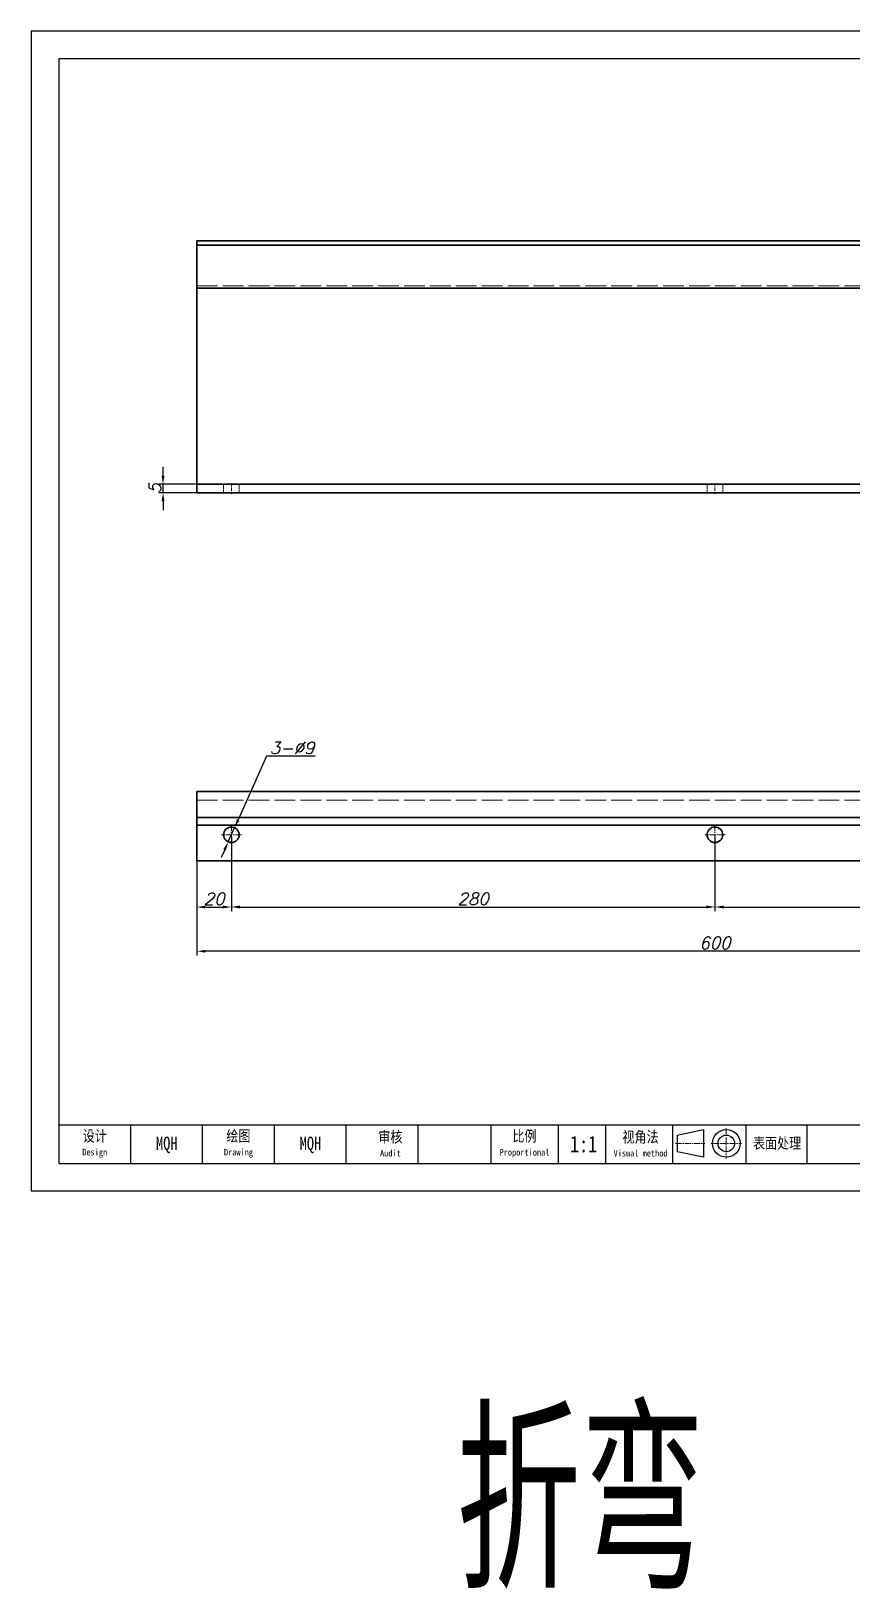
# Model space of a CAD drawing. Header units: millimetres. Extents: x -204818 to -130891, y -1238 to 21140.
# Drawn here: x -200612 to -200137, y 19167 to 20070 of the extents above; entities that cross this region are included whole.
import ezdxf

# ---------------------------------------------------------------- set-up
doc = ezdxf.new("R2010")
doc.units = ezdxf.units.MM
doc.linetypes.add('DASHDOT', pattern=[18.5, 12, -3, 0.5, -3])
doc.linetypes.add('DASHED', pattern=[15, 12, -3])
doc.layers.add('Dim', color=3, linetype='Continuous')
for name, color, linetype, lineweight in [('标注线', 3, 'Continuous', 25), ('细实线', 4, 'Continuous', 25), ('细点划线', 1, 'DASHDOT', 20)]:
    doc.layers.add(name, color=color, linetype=linetype, lineweight=lineweight)
doc.styles.add('DIM_FONT', font='romans.shx', dxfattribs={"oblique": 15})
doc.styles.get("Standard").update_dxf_attribs({"font": 'txt', "bigfont": 'gbcbig.shx'})
doc.styles.add('宋体', font='', dxfattribs={"width": 0.8, "height": 5})
doc.styles.get('宋体').set_extended_font_data('SimSun')
doc.dimstyles.new('幅面 1：2$0', dxfattribs={"dimscale": 2, "dimtxt": 3.5, "dimasz": 2.5, "dimexe": 1.25, "dimexo": 0.625, "dimtad": 1, "dimtoh": 1, "dimdsep": 46, "dimtxsty": 'DIM_FONT', "dimcen": 2.5, "dimclrd": 256, "dimclrt": 256, "dimadec": 0, "dimazin": 0, "dimtfac": 1, "dimtmove": 0, "dimatfit": 3, "dimfxl": 0, "dimlwd": -1, "dimarcsym": 0})
doc.dimstyles.new('幅面 1：2$3', dxfattribs={"dimscale": 2, "dimtxt": 3.5, "dimasz": 2.5, "dimexe": 1.25, "dimexo": 0.625, "dimtad": 1, "dimtih": 1, "dimtoh": 1, "dimdsep": 46, "dimtxsty": 'DIM_FONT', "dimcen": 2.5, "dimclrd": 256, "dimclre": 256, "dimclrt": 256, "dimazin": 2, "dimtm": 1e-09, "dimtfac": 0.5, "dimtmove": 0, "dimatfit": 3, "dimfxl": 0, "dimlwd": -1, "dimarcsym": 0})

# ---------------------------------------------------------------- blocks, each defined once
blk = doc.blocks.new('BZ-MQH')
for p, q in [((-213949.02, 20874.59), (-214275.72, 20874.59)), ((-214275.72, 20874.59), (-214275.72, 20643.59)), ((-213954.52, 20869.09), (-214270.22, 20869.09)), ((-214270.22, 20869.09), (-214270.22, 20649.09)), ((-214270.22, 20656.79), (-214107.97, 20656.79)), ((-214255.92, 20649.09), (-214255.92, 20656.79)), ((-214241.62, 20649.09), (-214241.62, 20656.79)), ((-214227.32, 20649.09), (-214227.32, 20656.79)), ((-214213.02, 20649.09), (-214213.02, 20656.79)), ((-214198.72, 20649.09), (-214198.72, 20656.79)), ((-214170.76, 20649.09), (-214170.76, 20656.79)), ((-214161.32, 20649.09), (-214161.32, 20656.79)), ((-214148, 20649.09), (-214148, 20656.79)), ((-214121.3, 20656.79), (-214121.3, 20649.09)), ((-214270.22, 20649.09), (-213954.52, 20649.09)), ((-214275.72, 20643.59), (-213949.02, 20643.59))]:
    blk.add_line(p, q)
at = {"layer": '标注线'}
for p, q in [((-214184.2, 20656.79), (-214184.2, 20649.09)), ((-214137.26, 20656.79), (-214133.41, 20656.79)), ((-214133.41, 20649.09), (-214133.41, 20656.79))]:
    blk.add_line(p, q, dxfattribs=at)
at = {"layer": '细实线', "ltscale": 43.147169}
for p, q in [((-214147.11, 20654.71), (-214141.9, 20655.81)), ((-214147.11, 20654.71), (-214147.11, 20651.41)), ((-214141.9, 20655.81), (-214141.9, 20650.31)), ((-214141.88, 20650.31), (-214147.11, 20651.41))]:
    blk.add_line(p, q, dxfattribs=at)
for radius in [2.75, 1.65]:
    blk.add_circle((-214137.36, 20653.06), radius, dxfattribs=at)
at = {"layer": '细点划线', "ltscale": 0.1}
for p, q in [((-214137.36, 20656.12), (-214137.36, 20650.04)), ((-214147.45, 20653.06), (-214141.62, 20653.06)), ((-214140.4, 20653.06), (-214134.32, 20653.06))]:
    blk.add_line(p, q, dxfattribs=at)
at = {"layer": '标注线', "char_height": 2.2, "attachment_point": 5, "style": '宋体'}
for s, insert, width in [('设计\\P{\\H0.6x;Design}', (-214263.07, 20652.94), 14.3), ('绘图\\P{\\H0.6x;Drawing}', (-214234.47, 20652.94), 14.3), ('审核\\P{\\H0.6x;Audit}', (-214204.22, 20652.94), 14.674), ('比例\\P{\\H0.6x;Proportional}', (-214177.53, 20652.94), 13.5797), ('视角法\\P{\\H0.6x;Visual method}', (-214154.43, 20652.94), 13.7944), ('表面处理', (-214127.25, 20653), 13.7944)]:
    blk.add_mtext(s, dxfattribs=dict(at, insert=insert, width=width))
at = {"layer": '细实线', "insert": (-214165.76, 20652.9), "char_height": 3.3, "width": 13.75, "attachment_point": 5, "style": '宋体'}
blk.add_mtext('1:1', dxfattribs=at)
blk = doc.blocks.new('*D153')
at = {"layer": 'Defpoints', "color": 0, "transparency": 16777216}
for p in [(-200496.43, 19604.09), (-200516.43, 19595.56), (-200496.43, 19562.24)]:
    blk.add_point(p, dxfattribs=at)
at = {"layer": '标注线', "color": 0, "lineweight": -2, "transparency": 16777216}
for p, q in [((-200516.43, 19594.31), (-200516.43, 19559.74)), ((-200496.43, 19602.84), (-200496.43, 19559.74))]:
    blk.add_line(p, q, dxfattribs=at)
at = {"layer": '标注线', "transparency": 16777216}
blk.add_line((-200511.43, 19562.24), (-200501.43, 19562.24), dxfattribs=at)
for points in [[(-200511.43, 19563.08), (-200511.43, 19561.41), (-200516.43, 19562.24)], [(-200501.43, 19563.08), (-200501.43, 19561.41), (-200496.43, 19562.24)]]:
    blk.add_solid(points, dxfattribs=at)
at = {"layer": '标注线', "transparency": 16777216, "insert": (-200506.43, 19566.99), "char_height": 7, "attachment_point": 5, "style": 'DIM_FONT'}
blk.add_mtext('20', dxfattribs=at)
blk = doc.blocks.new('*D154')
at = {"layer": 'Defpoints', "color": 0, "transparency": 16777216}
for p in [(-200496.43, 19604.09), (-200216.43, 19604.09), (-200216.43, 19562.24)]:
    blk.add_point(p, dxfattribs=at)
at = {"layer": '标注线', "color": 0, "lineweight": -2, "transparency": 16777216}
for p, q in [((-200496.43, 19602.84), (-200496.43, 19559.74)), ((-200216.43, 19602.84), (-200216.43, 19559.74))]:
    blk.add_line(p, q, dxfattribs=at)
at = {"layer": '标注线', "transparency": 16777216}
blk.add_line((-200491.43, 19562.24), (-200221.43, 19562.24), dxfattribs=at)
for points in [[(-200491.43, 19563.08), (-200491.43, 19561.41), (-200496.43, 19562.24)], [(-200221.43, 19563.08), (-200221.43, 19561.41), (-200216.43, 19562.24)]]:
    blk.add_solid(points, dxfattribs=at)
at = {"layer": '标注线', "transparency": 16777216, "insert": (-200356.43, 19566.99), "char_height": 7, "attachment_point": 5, "style": 'DIM_FONT'}
blk.add_mtext('280', dxfattribs=at)
blk = doc.blocks.new('*D155')
at = {"layer": 'Defpoints', "color": 0, "transparency": 16777216}
for p in [(-200216.43, 19604.09), (-199936.43, 19604.09), (-199936.43, 19562.24)]:
    blk.add_point(p, dxfattribs=at)
at = {"layer": '标注线', "color": 0, "lineweight": -2, "transparency": 16777216}
for p, q in [((-200216.43, 19602.84), (-200216.43, 19559.74)), ((-199936.43, 19602.84), (-199936.43, 19559.74))]:
    blk.add_line(p, q, dxfattribs=at)
at = {"layer": '标注线', "transparency": 16777216}
blk.add_line((-200211.43, 19562.24), (-199941.43, 19562.24), dxfattribs=at)
for points in [[(-200211.43, 19563.08), (-200211.43, 19561.41), (-200216.43, 19562.24)], [(-199941.43, 19563.08), (-199941.43, 19561.41), (-199936.43, 19562.24)]]:
    blk.add_solid(points, dxfattribs=at)
at = {"layer": '标注线', "transparency": 16777216, "insert": (-200076.43, 19566.99), "char_height": 7, "attachment_point": 5, "style": 'DIM_FONT'}
blk.add_mtext('280', dxfattribs=at)
blk = doc.blocks.new('*D156')
at = {"layer": 'Defpoints', "color": 0, "transparency": 16777216}
for p in [(-200516.43, 19599.43), (-199916.43, 19597.05), (-200516.43, 19536.63)]:
    blk.add_point(p, dxfattribs=at)
at = {"layer": '标注线', "color": 0, "lineweight": -2, "transparency": 16777216}
for p, q in [((-200516.43, 19598.18), (-200516.43, 19534.13)), ((-199916.43, 19595.8), (-199916.43, 19534.13))]:
    blk.add_line(p, q, dxfattribs=at)
at = {"layer": '标注线', "transparency": 16777216}
blk.add_line((-199921.43, 19536.63), (-200511.43, 19536.63), dxfattribs=at)
for points in [[(-200511.43, 19537.46), (-200511.43, 19535.79), (-200516.43, 19536.63)], [(-199921.43, 19537.46), (-199921.43, 19535.79), (-199916.43, 19536.63)]]:
    blk.add_solid(points, dxfattribs=at)
at = {"layer": '标注线', "transparency": 16777216, "insert": (-200216.43, 19541.38), "char_height": 7, "attachment_point": 5, "style": 'DIM_FONT'}
blk.add_mtext('600', dxfattribs=at)
blk = doc.blocks.new('*D157')
at = {"layer": 'Defpoints', "color": 0, "transparency": 16777216}
for p in [(-200494.59, 19608.2), (-200498.27, 19599.98)]:
    blk.add_point(p, dxfattribs=at)
at = {"layer": '标注线', "transparency": 16777216}
for p, q in [((-200476.02, 19649.7), (-200492.55, 19612.76)), ((-200447.85, 19649.7), (-200476.02, 19649.7)), ((-200498.27, 19599.98), (-200494.59, 19608.2)), ((-200500.31, 19595.42), (-200502.35, 19590.86))]:
    blk.add_line(p, q, dxfattribs=at)
for points in [[(-200493.31, 19613.1), (-200491.79, 19612.42), (-200494.59, 19608.2)], [(-200501.07, 19595.76), (-200499.55, 19595.08), (-200498.27, 19599.98)]]:
    blk.add_solid(points, dxfattribs=at)
at = {"layer": '标注线', "transparency": 16777216, "insert": (-200461.31, 19654.45), "char_height": 7, "attachment_point": 5, "style": 'DIM_FONT'}
blk.add_mtext('{\\Fromans,bigfont|c134;3-}∅9', dxfattribs=at)
blk = doc.blocks.new('*D158')
at = {"layer": 'Defpoints', "color": 0, "transparency": 16777216}
for p in [(-200536, 19807.23), (-200506.75, 19807.23), (-200506.75, 19802.23)]:
    blk.add_point(p, dxfattribs=at)
at = {"layer": '标注线', "transparency": 16777216}
for p, q in [((-200536, 19812.23), (-200536, 19817.23)), ((-200536, 19802.23), (-200536, 19807.23)), ((-200536, 19797.23), (-200536, 19792.23))]:
    blk.add_line(p, q, dxfattribs=at)
at = {"layer": '标注线', "color": 0, "lineweight": -2, "transparency": 16777216}
for p, q in [((-200508, 19807.23), (-200538.5, 19807.23)), ((-200508, 19802.23), (-200538.5, 19802.23))]:
    blk.add_line(p, q, dxfattribs=at)
at = {"layer": '标注线', "transparency": 16777216}
for points in [[(-200536.83, 19812.23), (-200535.16, 19812.23), (-200536, 19807.23)], [(-200536.83, 19797.23), (-200535.16, 19797.23), (-200536, 19802.23)]]:
    blk.add_solid(points, dxfattribs=at)
at = {"layer": '标注线', "transparency": 16777216, "insert": (-200540.75, 19804.73), "char_height": 7, "attachment_point": 5, "rotation": 90, "style": 'DIM_FONT'}
blk.add_mtext('5', dxfattribs=at)

msp = doc.modelspace()

# ---------------------------------------------------------------- linework, layer by layer
at = {"color": 7, "lineweight": 35}
for p, q in [((-200516.429, 19945.713), (-200516.429, 19948.213)), ((-200516.429, 19948.213), (-199916.429, 19948.213)), ((-200516.429, 19920.893), (-200516.429, 19945.713)), ((-200516.429, 19945.713), (-199916.429, 19945.713)), ((-200516.429, 19807.233), (-200516.429, 19920.893)), ((-200516.429, 19920.893), (-199916.429, 19920.893)), ((-200516.429, 19807.233), (-199916.429, 19807.233)), ((-200516.429, 19802.233), (-200516.429, 19807.233)), ((-200516.429, 19802.233), (-199916.429, 19802.233)), ((-200516.429, 19614.091), (-200516.429, 19629.091)), ((-200516.429, 19629.091), (-199916.429, 19629.091)), ((-200516.429, 19609.761), (-200516.429, 19614.091)), ((-200516.429, 19614.091), (-199916.429, 19614.091)), ((-200516.429, 19589.091), (-200516.429, 19609.761)), ((-200516.429, 19609.761), (-199916.429, 19609.761)), ((-200516.429, 19589.091), (-199916.429, 19589.091))]:
    msp.add_line(p, q, dxfattribs=at)
at = {"color": 2, "linetype": 'DASHED', "lineweight": 13}
for p, q in [((-200516.429, 19922.233), (-199916.429, 19922.233)), ((-200516.429, 19624.091), (-199916.429, 19624.091))]:
    msp.add_line(p, q, dxfattribs=at)
at = {"color": 2, "linetype": 'DASHED', "lineweight": 13, "ltscale": 0.125}
for p, q in [((-200500.929, 19802.233), (-200500.929, 19807.233)), ((-200491.929, 19802.233), (-200491.929, 19807.233)), ((-200220.929, 19802.233), (-200220.929, 19807.233)), ((-200211.929, 19802.233), (-200211.929, 19807.233))]:
    msp.add_line(p, q, dxfattribs=at)
at = {"color": 1, "linetype": 'DASHDOT', "lineweight": 13, "ltscale": 0.150012}
for p, q in [((-200496.429, 19807.733), (-200496.429, 19801.732)), ((-200216.429, 19807.733), (-200216.429, 19801.732))]:
    msp.add_line(p, q, dxfattribs=at)
at = {"color": 1, "linetype": 'DASHDOT', "lineweight": 13, "ltscale": 0.292505}
for p, q in [((-200490.579, 19604.091), (-200502.279, 19604.091)), ((-200496.429, 19609.941), (-200496.429, 19598.241)), ((-200210.579, 19604.091), (-200222.279, 19604.091)), ((-200216.429, 19609.941), (-200216.429, 19598.241))]:
    msp.add_line(p, q, dxfattribs=at)
at = {"color": 7, "lineweight": 35}
for centre in [(-200496.429, 19604.091), (-200216.429, 19604.091)]:
    msp.add_circle(centre, 4.5, dxfattribs=at)

# ---------------------------------------------------------------- block references
at = {"xscale": 2.909090909000952, "yscale": 2.909090909088263, "zscale": 2.909090909100583}
msp.add_blockref('BZ-MQH', (422735.197, -40656.362), dxfattribs=at)

# ---------------------------------------------------------------- texts
at = {"layer": 'Dim', "insert": (-200366.166, 19267.063), "char_height": 100, "attachment_point": 1}
msp.add_mtext_dynamic_manual_height_columns('折弯', width=677.3905, gutter_width=12.5, heights=[0], dxfattribs=at)
at = {"layer": '细实线', "char_height": 7.68, "width": 46.08, "attachment_point": 5, "style": '宋体'}
for insert in [(-200533.827, 19424.394), (-200450.627, 19424.394)]:
    msp.add_mtext('MQH', dxfattribs=dict(at, insert=insert))

# ---------------------------------------------------------------- dimensions: what is measured, and where the dimension line sits
at = {"layer": '标注线', "color": 2}
dim = msp.add_linear_dim(base=(-200535.997, 19807.233), p1=(-200506.745, 19802.233), p2=(-200506.745, 19807.233), angle=90, dimstyle='幅面 1：2$0', dxfattribs=at)
dim.commit()
dim.dimension.update_dxf_attribs({"geometry": '*D158', "text_midpoint": (-200535.997, 19804.733), "dimtype": 160})
dim = msp.add_diameter_dim_2p(p1=(-200498.267, 19599.984), p2=(-200494.59, 19608.198), text='{\\Fromans,bigfont|c134;3-}<>', dimstyle='幅面 1：2$3', dxfattribs=at)
dim.commit()
dim.dimension.update_dxf_attribs({"geometry": '*D157', "text_midpoint": (-200461.308, 19649.697), "dimtype": 163})
for base, p1, p2, picture, middle in [((-200496.429, 19562.245), (-200516.429, 19595.563), (-200496.429, 19604.091), '*D153', (-200506.429, 19566.995)), ((-200216.429, 19562.245), (-200496.429, 19604.091), (-200216.429, 19604.091), '*D154', (-200356.429, 19566.995)), ((-199936.429, 19562.245), (-200216.429, 19604.091), (-199936.429, 19604.091), '*D155', (-200076.429, 19566.995)), ((-200516.429, 19536.627), (-199916.429, 19597.046), (-200516.429, 19599.426), '*D156', (-200216.429, 19541.377))]:
    dim = msp.add_linear_dim(base=base, p1=p1, p2=p2, dimstyle='幅面 1：2$0', dxfattribs=at)
    dim.commit()
    dim.dimension.update_dxf_attribs({"geometry": picture, "text_midpoint": middle})

doc.saveas('drawing.dxf')
